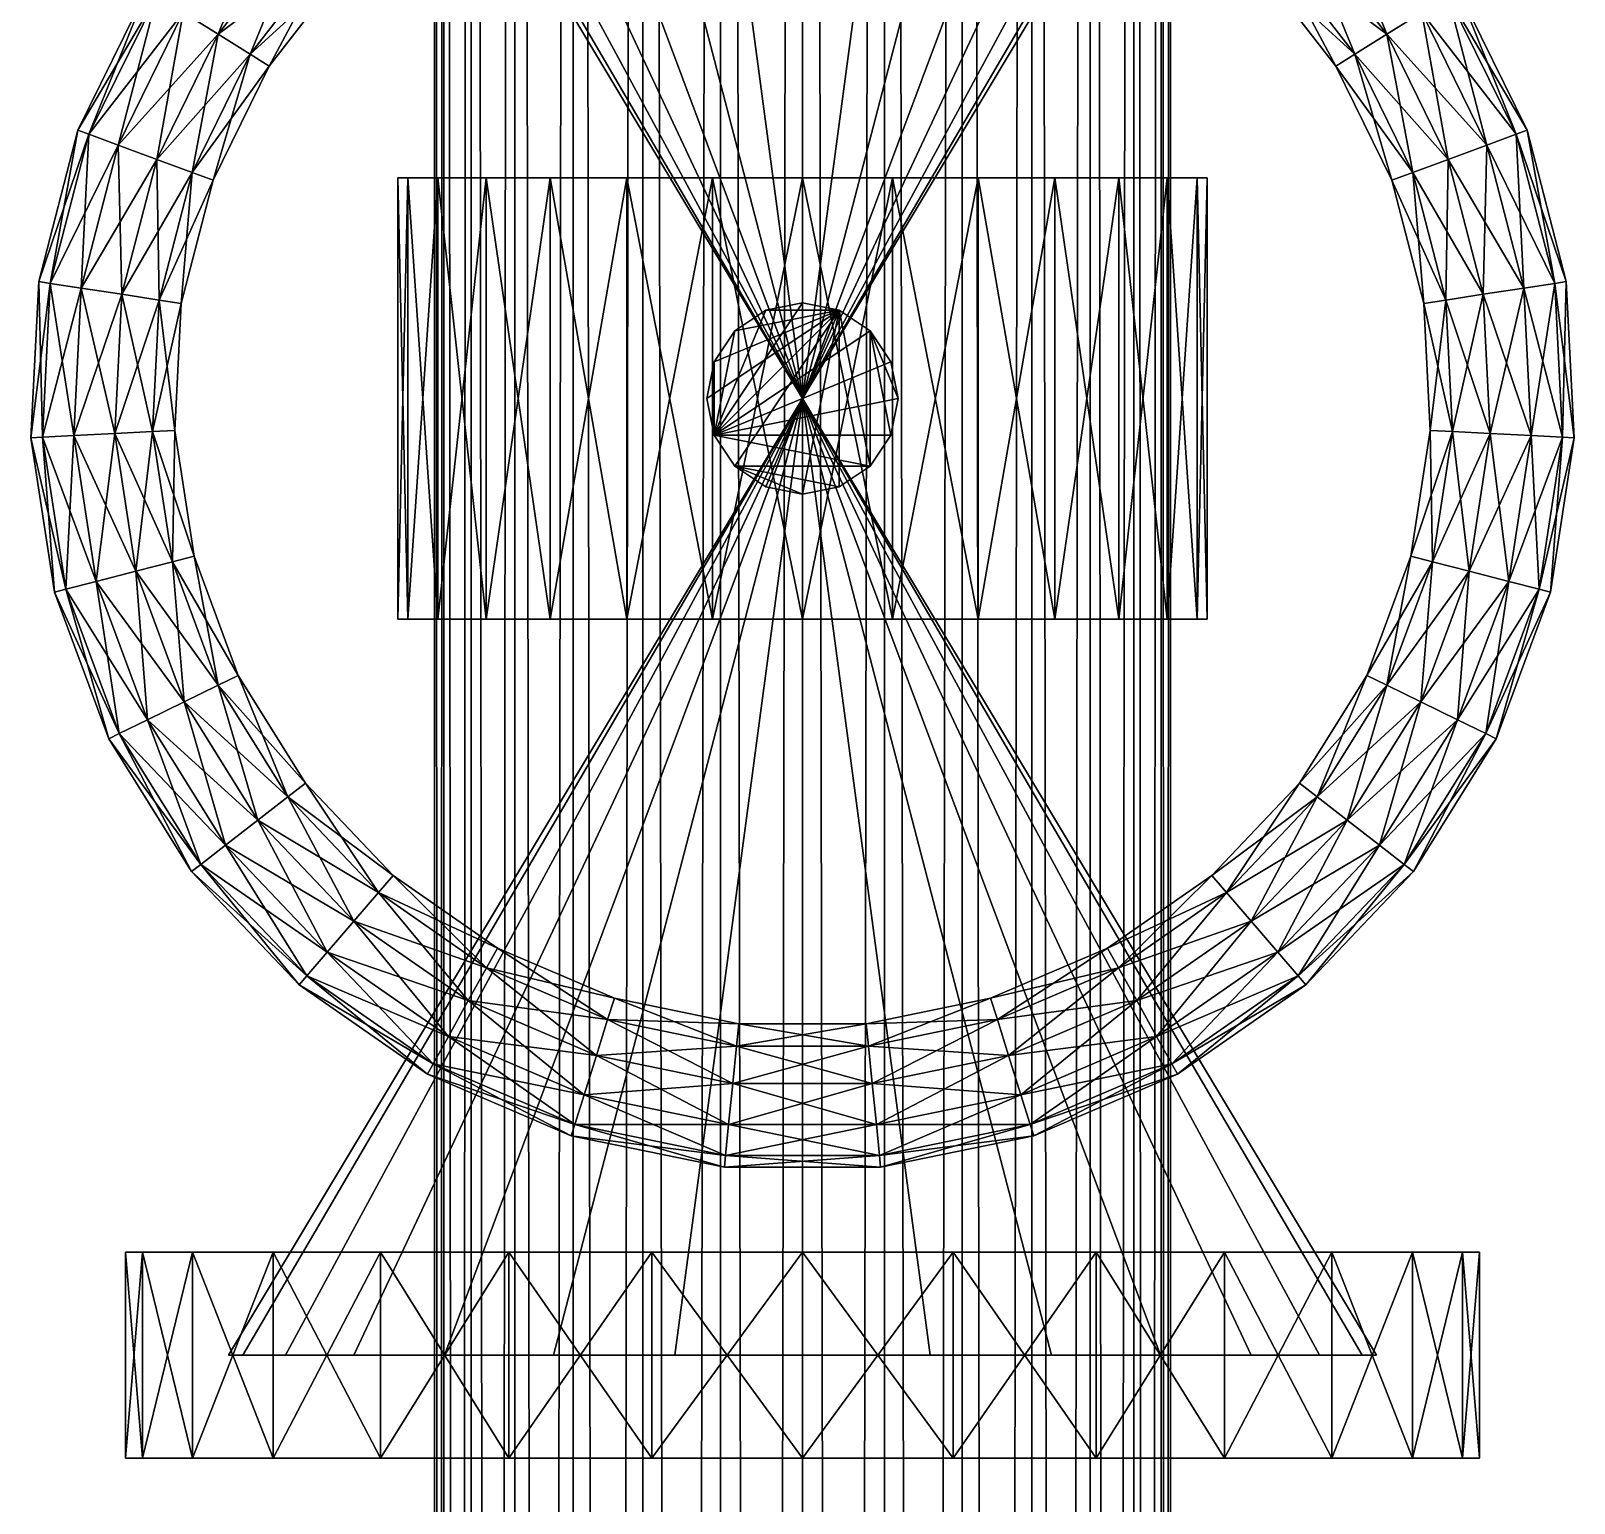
# Model space of a CAD drawing. Header units: millimetres. Extents: x 3500 to 25050, y 1500 to 19500.
# Drawn here: x 10380.1 to 10619.9, y 15328.4 to 15557.1 of the extents above; entities that cross this region are included whole.
import ezdxf

# ---------------------------------------------------------------- set-up
doc = ezdxf.new("R2010")
doc.units = ezdxf.units.MM
for name, color, linetype, true_color in [('3D-PIPE-P-1022', 7, 'Continuous', 0xf2c230), ('3D-VALVE', 7, 'Continuous', 0x3a4658), ('3D-VALVE-HANDWHEEL', 7, 'Continuous', 0xd93b3b)]:
    doc.layers.add(name, color=color, linetype=linetype, true_color=true_color)

msp = doc.modelspace()

# ---------------------------------------------------------------- meshes
at = {"layer": '3D-PIPE-P-1022'}
mesh = msp.add_polyface(dxfattribs=at)
corners = [(10557.15, 17000, 5500), (10557.15, 10150, 5500), (10555.72, 17000, 5487.28), (10555.72, 10150, 5487.28), (10551.49, 17000, 5475.2), (10551.49, 10150, 5475.2), (10544.68, 17000, 5464.37), (10544.68, 10150, 5464.37), (10535.63, 17000, 5455.32), (10535.63, 10150, 5455.32), (10524.8, 17000, 5448.51), (10524.8, 10150, 5448.51), (10512.72, 17000, 5444.28), (10512.72, 10150, 5444.28), (10500, 17000, 5442.85), (10500, 10150, 5442.85), (10487.28, 17000, 5444.28), (10487.28, 10150, 5444.28), (10475.2, 17000, 5448.51), (10475.2, 10150, 5448.51), (10464.37, 17000, 5455.32), (10464.37, 10150, 5455.32), (10455.32, 17000, 5464.37), (10455.32, 10150, 5464.37), (10448.51, 17000, 5475.2), (10448.51, 10150, 5475.2), (10444.28, 17000, 5487.28), (10444.28, 10150, 5487.28), (10442.85, 17000, 5500), (10442.85, 10150, 5500), (10444.28, 17000, 5512.72), (10444.28, 10150, 5512.72), (10448.51, 17000, 5524.8), (10448.51, 10150, 5524.8), (10455.32, 17000, 5535.63), (10455.32, 10150, 5535.63), (10464.37, 17000, 5544.68), (10464.37, 10150, 5544.68), (10475.2, 17000, 5551.49), (10475.2, 10150, 5551.49), (10487.28, 17000, 5555.72), (10487.28, 10150, 5555.72), (10500, 17000, 5557.15), (10500, 10150, 5557.15), (10512.72, 17000, 5555.72), (10512.72, 10150, 5555.72), (10524.8, 17000, 5551.49), (10524.8, 10150, 5551.49), (10535.63, 17000, 5544.68), (10535.63, 10150, 5544.68), (10544.68, 17000, 5535.63), (10544.68, 10150, 5535.63), (10551.49, 17000, 5524.8), (10551.49, 10150, 5524.8), (10555.72, 17000, 5512.72), (10555.72, 10150, 5512.72)]
mesh.append_faces([[corners[k] for k in face] for face in [(0, 1, 2), (1, 3, 2), (2, 3, 4), (3, 5, 4), (4, 5, 6), (5, 7, 6), (6, 7, 8), (7, 9, 8), (8, 9, 10), (9, 11, 10), (10, 11, 12), (11, 13, 12), (12, 13, 14), (13, 15, 14), (14, 15, 16), (15, 17, 16), (16, 17, 18), (17, 19, 18), (18, 19, 20), (19, 21, 20), (20, 21, 22), (21, 23, 22), (22, 23, 24), (23, 25, 24), (24, 25, 26), (25, 27, 26), (26, 27, 28), (27, 29, 28), (28, 29, 30), (29, 31, 30), (30, 31, 32), (31, 33, 32), (32, 33, 34), (33, 35, 34), (34, 35, 36), (35, 37, 36), (36, 37, 38), (37, 39, 38), (38, 39, 40), (39, 41, 40), (40, 41, 42), (41, 43, 42), (42, 43, 44), (43, 45, 44), (44, 45, 46), (45, 47, 46), (46, 47, 48), (47, 49, 48), (48, 49, 50), (49, 51, 50), (50, 51, 52), (51, 53, 52), (52, 53, 54), (53, 55, 54), (54, 55, 0), (55, 1, 0), (0, 2, 54), (54, 2, 52), (52, 2, 50), (2, 4, 50), (4, 6, 50), (50, 6, 48), (48, 6, 46), (46, 6, 44), (44, 6, 42), (6, 8, 42), (8, 10, 42), (10, 12, 42), (12, 14, 42), (42, 14, 40), (40, 14, 38), (38, 14, 36), (14, 16, 36), (16, 18, 36), (18, 20, 36), (36, 20, 34), (34, 20, 32), (32, 20, 30), (30, 20, 28), (20, 22, 28), (22, 24, 28), (26, 28, 24), (29, 27, 31), (31, 27, 33), (33, 27, 35), (27, 25, 35), (25, 23, 35), (35, 23, 37), (37, 23, 39), (39, 23, 41), (41, 23, 43), (23, 21, 43), (21, 19, 43), (19, 17, 43), (17, 15, 43), (43, 15, 45), (45, 15, 47), (47, 15, 49), (15, 13, 49), (13, 11, 49), (11, 9, 49), (49, 9, 51), (51, 9, 53), (53, 9, 55), (55, 9, 1), (9, 7, 1), (7, 5, 1), (3, 1, 5)]])
at = {"layer": '3D-VALVE'}
mesh = msp.add_polyface(dxfattribs=at)
corners = [(10500, 15500, 5500), (10410.85, 15648.59, 5500), (10413.08, 15648.59, 5480.16), (10419.67, 15648.59, 5461.32), (10430.3, 15648.59, 5444.41), (10444.41, 15648.59, 5430.3), (10461.32, 15648.59, 5419.67), (10480.16, 15648.59, 5413.08), (10500, 15648.59, 5410.85), (10500, 15648.59, 5589.15), (10480.16, 15648.59, 5586.92), (10461.32, 15648.59, 5580.33), (10444.41, 15648.59, 5569.7), (10430.3, 15648.59, 5555.59), (10419.67, 15648.59, 5538.68), (10413.08, 15648.59, 5519.84), (10454.38, 15632.59, 5594.74), (10434.44, 15632.59, 5582.21), (10582.21, 15632.59, 5565.56), (10417.79, 15632.59, 5565.56), (10405.26, 15632.59, 5545.63), (10545.62, 15632.59, 5405.26), (10397.48, 15632.59, 5523.4), (10394.84, 15632.59, 5500), (10500, 15534.29, 5437.13), (10500, 15465.71, 5437.13), (10486.01, 15534.29, 5438.71), (10486.01, 15465.71, 5438.71), (10472.72, 15534.29, 5443.36), (10472.72, 15465.71, 5443.36), (10460.8, 15534.29, 5450.85), (10460.8, 15465.71, 5450.85), (10450.85, 15534.29, 5460.8), (10450.85, 15465.71, 5460.8), (10443.36, 15534.29, 5472.72), (10443.36, 15465.71, 5472.72), (10438.71, 15534.29, 5486.01), (10438.71, 15465.71, 5486.01), (10437.13, 15534.29, 5500), (10437.13, 15465.71, 5500), (10438.71, 15534.29, 5513.99), (10438.71, 15465.71, 5513.99), (10443.36, 15534.29, 5527.28), (10443.36, 15465.71, 5527.28), (10450.85, 15534.29, 5539.2), (10450.85, 15465.71, 5539.2), (10460.8, 15534.29, 5549.15), (10460.8, 15465.71, 5549.15), (10472.72, 15534.29, 5556.64), (10472.72, 15465.71, 5556.64), (10486.01, 15534.29, 5561.29), (10486.01, 15465.71, 5561.29), (10500, 15534.29, 5562.87), (10539.2, 15534.29, 5450.85), (10556.64, 15534.29, 5472.72), (10539.2, 15534.29, 5549.15), (10527.28, 15534.29, 5556.64), (10513.99, 15534.29, 5561.29), (10485.14, 15500, 5500), (10485.14, 15500, 5762.89), (10486.27, 15505.69, 5500), (10486.27, 15505.69, 5762.89), (10489.49, 15510.51, 5500), (10489.49, 15510.51, 5762.89), (10494.31, 15513.73, 5500), (10494.31, 15513.73, 5762.89), (10500, 15514.86, 5500), (10505.69, 15513.73, 5500), (10486.27, 15494.31, 5500), (10486.27, 15494.31, 5762.89), (10500, 15514.86, 5762.89), (10505.69, 15513.73, 5762.89)]
mesh.append_faces([[corners[k] for k in face] for face in [(0, 1, 2), (0, 2, 3), (0, 3, 4), (0, 4, 5), (0, 5, 6), (0, 6, 7), (0, 7, 8), (0, 9, 10), (0, 10, 11), (0, 11, 12), (0, 12, 13), (0, 13, 14), (0, 14, 15), (0, 15, 1), (16, 17, 18), (17, 19, 18), (19, 20, 21), (20, 22, 21), (22, 23, 21), (24, 25, 26), (26, 27, 28), (28, 29, 30), (30, 31, 32), (32, 33, 34), (34, 35, 36), (36, 37, 38), (38, 39, 40), (40, 41, 42), (42, 43, 44), (44, 45, 46), (46, 47, 48), (48, 49, 50), (50, 51, 52), (28, 30, 53), (30, 32, 54), (32, 34, 54), (34, 36, 55), (36, 38, 55), (38, 40, 55), (56, 40, 57), (57, 40, 52), (52, 40, 50), (50, 40, 48), (40, 42, 48), (42, 44, 48), (46, 48, 44), (58, 59, 60), (59, 61, 60), (60, 61, 62), (61, 63, 62), (62, 63, 64), (63, 65, 64), (64, 65, 66), (64, 67, 62), (62, 67, 60), (60, 67, 58), (58, 67, 68), (61, 69, 63), (63, 69, 65), (65, 69, 70), (70, 69, 71)]])
mesh = msp.add_polyface(dxfattribs=at)
corners = [(10500, 15500, 5500), (10500, 15648.59, 5410.85), (10519.84, 15648.59, 5413.08), (10538.68, 15648.59, 5419.67), (10555.59, 15648.59, 5430.3), (10569.7, 15648.59, 5444.41), (10580.33, 15648.59, 5461.32), (10586.92, 15648.59, 5480.16), (10589.15, 15648.59, 5500), (10586.92, 15648.59, 5519.84), (10580.33, 15648.59, 5538.68), (10569.7, 15648.59, 5555.59), (10555.59, 15648.59, 5569.7), (10538.68, 15648.59, 5580.33), (10519.84, 15648.59, 5586.92), (10500, 15648.59, 5589.15), (10565.56, 15632.59, 5582.21), (10545.62, 15632.59, 5594.74), (10582.21, 15632.59, 5565.56), (10523.4, 15632.59, 5602.52), (10500, 15632.59, 5605.16), (10476.6, 15632.59, 5602.52), (10454.38, 15632.59, 5594.74), (10562.87, 15534.29, 5500), (10562.87, 15465.71, 5500), (10561.29, 15534.29, 5486.01), (10561.29, 15465.71, 5486.01), (10556.64, 15534.29, 5472.72), (10556.64, 15465.71, 5472.72), (10549.15, 15534.29, 5460.8), (10549.15, 15465.71, 5460.8), (10539.2, 15534.29, 5450.85), (10539.2, 15465.71, 5450.85), (10527.28, 15534.29, 5443.36), (10527.28, 15465.71, 5443.36), (10513.99, 15534.29, 5438.71), (10513.99, 15465.71, 5438.71), (10500, 15534.29, 5437.13), (10500, 15534.29, 5562.87), (10500, 15465.71, 5562.87), (10513.99, 15534.29, 5561.29), (10513.99, 15465.71, 5561.29), (10527.28, 15534.29, 5556.64), (10527.28, 15465.71, 5556.64), (10539.2, 15534.29, 5549.15), (10539.2, 15465.71, 5549.15), (10549.15, 15534.29, 5539.2), (10549.15, 15465.71, 5539.2), (10556.64, 15534.29, 5527.28), (10556.64, 15465.71, 5527.28), (10561.29, 15534.29, 5513.99), (10561.29, 15465.71, 5513.99), (10486.01, 15534.29, 5438.71), (10472.72, 15534.29, 5443.36), (10460.8, 15534.29, 5450.85), (10443.36, 15534.29, 5472.72), (10438.71, 15534.29, 5513.99), (10500, 15514.86, 5500), (10500, 15514.86, 5762.89), (10505.69, 15513.73, 5500), (10505.69, 15513.73, 5762.89), (10510.51, 15510.51, 5500), (10510.51, 15510.51, 5762.89), (10513.73, 15505.69, 5500), (10513.73, 15505.69, 5762.89), (10514.86, 15500, 5500), (10514.86, 15500, 5762.89), (10494.31, 15513.73, 5762.89), (10494.31, 15513.73, 5500), (10510.51, 15489.49, 5500), (10513.73, 15494.31, 5500), (10486.27, 15494.31, 5762.89)]
mesh.append_faces([[corners[k] for k in face] for face in [(0, 1, 2), (0, 2, 3), (0, 3, 4), (0, 4, 5), (0, 5, 6), (0, 6, 7), (0, 7, 8), (0, 8, 9), (0, 9, 10), (0, 10, 11), (0, 11, 12), (0, 12, 13), (0, 13, 14), (0, 14, 15), (16, 17, 18), (17, 19, 18), (19, 20, 18), (20, 21, 18), (21, 22, 18), (23, 24, 25), (25, 26, 27), (27, 28, 29), (29, 30, 31), (31, 32, 33), (33, 34, 35), (35, 36, 37), (38, 39, 40), (40, 41, 42), (42, 43, 44), (44, 45, 46), (46, 47, 48), (48, 49, 50), (50, 51, 23), (33, 35, 31), (35, 37, 31), (37, 52, 31), (52, 53, 31), (31, 54, 29), (29, 54, 27), (27, 55, 25), (25, 55, 23), (23, 55, 50), (50, 55, 48), (48, 55, 46), (46, 55, 44), (44, 56, 42), (57, 58, 59), (58, 60, 59), (59, 60, 61), (60, 62, 61), (61, 62, 63), (62, 64, 63), (63, 64, 65), (64, 66, 65), (67, 58, 57), (57, 59, 68), (59, 61, 69), (70, 61, 65), (65, 61, 63), (60, 71, 62), (62, 71, 64)]])
mesh = msp.add_polyface(dxfattribs=at)
corners = [(10500, 15500, 5500), (10500, 15351.41, 5410.85), (10480.16, 15351.41, 5413.08), (10461.32, 15351.41, 5419.67), (10444.41, 15351.41, 5430.3), (10430.3, 15351.41, 5444.41), (10419.67, 15351.41, 5461.32), (10413.08, 15351.41, 5480.16), (10410.85, 15351.41, 5500), (10413.08, 15351.41, 5519.84), (10419.67, 15351.41, 5538.68), (10430.3, 15351.41, 5555.59), (10444.41, 15351.41, 5569.7), (10461.32, 15351.41, 5580.33), (10480.16, 15351.41, 5586.92), (10500, 15351.41, 5589.15), (10545.62, 15367.41, 5594.74), (10405.26, 15367.41, 5545.63), (10523.4, 15367.41, 5602.52), (10500, 15367.41, 5605.16), (10476.6, 15367.41, 5602.52), (10454.38, 15367.41, 5594.74), (10434.44, 15367.41, 5582.21), (10417.79, 15367.41, 5565.56), (10500, 15465.71, 5437.13), (10486.01, 15465.71, 5438.71), (10486.01, 15534.29, 5438.71), (10472.72, 15465.71, 5443.36), (10472.72, 15534.29, 5443.36), (10460.8, 15465.71, 5450.85), (10460.8, 15534.29, 5450.85), (10450.85, 15465.71, 5460.8), (10450.85, 15534.29, 5460.8), (10443.36, 15465.71, 5472.72), (10443.36, 15534.29, 5472.72), (10438.71, 15465.71, 5486.01), (10438.71, 15534.29, 5486.01), (10437.13, 15465.71, 5500), (10437.13, 15534.29, 5500), (10438.71, 15465.71, 5513.99), (10438.71, 15534.29, 5513.99), (10443.36, 15465.71, 5527.28), (10443.36, 15534.29, 5527.28), (10450.85, 15465.71, 5539.2), (10450.85, 15534.29, 5539.2), (10460.8, 15465.71, 5549.15), (10460.8, 15534.29, 5549.15), (10472.72, 15465.71, 5556.64), (10472.72, 15534.29, 5556.64), (10486.01, 15465.71, 5561.29), (10486.01, 15534.29, 5561.29), (10500, 15465.71, 5562.87), (10500, 15534.29, 5562.87), (10539.2, 15465.71, 5549.15), (10556.64, 15465.71, 5527.28), (10539.2, 15465.71, 5450.85), (10527.28, 15465.71, 5443.36), (10513.99, 15465.71, 5438.71), (10500, 15485.14, 5500), (10500, 15485.14, 5762.89), (10494.31, 15486.27, 5500), (10494.31, 15486.27, 5762.89), (10489.49, 15489.49, 5500), (10489.49, 15489.49, 5762.89), (10486.27, 15494.31, 5500), (10486.27, 15494.31, 5762.89), (10485.14, 15500, 5500), (10485.14, 15500, 5762.89), (10505.69, 15513.73, 5500), (10486.27, 15505.69, 5762.89), (10510.51, 15489.49, 5762.89), (10505.69, 15486.27, 5762.89)]
mesh.append_faces([[corners[k] for k in face] for face in [(0, 1, 2), (0, 2, 3), (0, 3, 4), (0, 4, 5), (0, 5, 6), (0, 6, 7), (0, 7, 8), (0, 8, 9), (0, 9, 10), (0, 10, 11), (0, 11, 12), (0, 12, 13), (0, 13, 14), (0, 14, 15), (16, 17, 18), (18, 17, 19), (19, 17, 20), (20, 17, 21), (21, 17, 22), (23, 22, 17), (24, 25, 26), (25, 27, 28), (27, 29, 30), (29, 31, 32), (31, 33, 34), (33, 35, 36), (35, 37, 38), (37, 39, 40), (39, 41, 42), (41, 43, 44), (43, 45, 46), (45, 47, 48), (47, 49, 50), (49, 51, 52), (49, 47, 53), (47, 45, 53), (45, 43, 54), (43, 41, 54), (41, 39, 55), (39, 37, 55), (37, 35, 55), (56, 35, 57), (57, 35, 24), (24, 35, 25), (25, 35, 27), (35, 33, 27), (33, 31, 27), (29, 27, 31), (58, 59, 60), (59, 61, 60), (60, 61, 62), (61, 63, 62), (62, 63, 64), (63, 65, 64), (64, 65, 66), (65, 67, 66), (64, 68, 62), (62, 68, 60), (67, 65, 69), (65, 63, 70), (71, 63, 59), (59, 63, 61)]])
mesh = msp.add_polyface(dxfattribs=at)
corners = [(10500, 15500, 5500), (10589.15, 15351.41, 5500), (10586.92, 15351.41, 5480.16), (10580.33, 15351.41, 5461.32), (10569.7, 15351.41, 5444.41), (10555.59, 15351.41, 5430.3), (10538.68, 15351.41, 5419.67), (10519.84, 15351.41, 5413.08), (10500, 15351.41, 5410.85), (10500, 15351.41, 5589.15), (10519.84, 15351.41, 5586.92), (10538.68, 15351.41, 5580.33), (10555.59, 15351.41, 5569.7), (10569.7, 15351.41, 5555.59), (10580.33, 15351.41, 5538.68), (10586.92, 15351.41, 5519.84), (10602.52, 15367.41, 5476.6), (10417.79, 15367.41, 5434.44), (10605.16, 15367.41, 5500), (10602.52, 15367.41, 5523.4), (10594.74, 15367.41, 5545.63), (10582.21, 15367.41, 5565.56), (10565.56, 15367.41, 5582.21), (10545.62, 15367.41, 5594.74), (10562.87, 15465.71, 5500), (10561.29, 15465.71, 5486.01), (10561.29, 15534.29, 5486.01), (10556.64, 15465.71, 5472.72), (10556.64, 15534.29, 5472.72), (10549.15, 15465.71, 5460.8), (10549.15, 15534.29, 5460.8), (10539.2, 15465.71, 5450.85), (10539.2, 15534.29, 5450.85), (10527.28, 15465.71, 5443.36), (10527.28, 15534.29, 5443.36), (10513.99, 15465.71, 5438.71), (10513.99, 15534.29, 5438.71), (10500, 15465.71, 5437.13), (10500, 15534.29, 5437.13), (10500, 15465.71, 5562.87), (10513.99, 15465.71, 5561.29), (10513.99, 15534.29, 5561.29), (10527.28, 15465.71, 5556.64), (10527.28, 15534.29, 5556.64), (10539.2, 15465.71, 5549.15), (10539.2, 15534.29, 5549.15), (10549.15, 15465.71, 5539.2), (10549.15, 15534.29, 5539.2), (10556.64, 15465.71, 5527.28), (10556.64, 15534.29, 5527.28), (10561.29, 15465.71, 5513.99), (10561.29, 15534.29, 5513.99), (10562.87, 15534.29, 5500), (10486.01, 15465.71, 5561.29), (10460.8, 15465.71, 5549.15), (10443.36, 15465.71, 5527.28), (10438.71, 15465.71, 5486.01), (10514.86, 15500, 5500), (10514.86, 15500, 5762.89), (10513.73, 15494.31, 5500), (10513.73, 15494.31, 5762.89), (10510.51, 15489.49, 5500), (10510.51, 15489.49, 5762.89), (10505.69, 15486.27, 5500), (10505.69, 15486.27, 5762.89), (10500, 15485.14, 5500), (10500, 15485.14, 5762.89), (10494.31, 15486.27, 5500), (10505.69, 15513.73, 5500), (10510.51, 15510.51, 5500), (10513.73, 15505.69, 5762.89), (10486.27, 15494.31, 5762.89), (10489.49, 15489.49, 5762.89)]
mesh.append_faces([[corners[k] for k in face] for face in [(0, 1, 2), (0, 2, 3), (0, 3, 4), (0, 4, 5), (0, 5, 6), (0, 6, 7), (0, 7, 8), (0, 9, 10), (0, 10, 11), (0, 11, 12), (0, 12, 13), (0, 13, 14), (0, 14, 15), (0, 15, 1), (16, 17, 18), (18, 17, 19), (19, 17, 20), (20, 17, 21), (21, 17, 22), (22, 17, 23), (24, 25, 26), (25, 27, 28), (27, 29, 30), (29, 31, 32), (31, 33, 34), (33, 35, 36), (35, 37, 38), (39, 40, 41), (40, 42, 43), (42, 44, 45), (44, 46, 47), (46, 48, 49), (48, 50, 51), (50, 24, 52), (42, 40, 44), (40, 39, 44), (39, 53, 44), (44, 54, 46), (46, 54, 48), (48, 55, 50), (50, 55, 24), (24, 55, 25), (25, 55, 27), (27, 55, 29), (29, 55, 31), (31, 56, 33), (57, 58, 59), (58, 60, 59), (59, 60, 61), (60, 62, 61), (61, 62, 63), (62, 64, 63), (63, 64, 65), (64, 66, 65), (67, 68, 65), (65, 68, 63), (63, 68, 61), (61, 69, 59), (70, 71, 58), (58, 71, 60), (60, 71, 62), (62, 72, 64)]])
mesh = msp.add_polyface(dxfattribs=at)
corners = [(10461.32, 15351.41, 5580.33), (10444.41, 15351.41, 5569.7), (10569.7, 15351.41, 5555.59), (10430.3, 15351.41, 5555.59), (10419.67, 15351.41, 5538.68), (10569.7, 15351.41, 5444.41), (10538.68, 15351.41, 5419.67), (10519.84, 15351.41, 5413.08), (10413.08, 15351.41, 5519.84), (10410.85, 15351.41, 5500), (10413.08, 15351.41, 5480.16), (10419.67, 15351.41, 5461.32), (10500, 15351.41, 5410.85), (10480.16, 15351.41, 5413.08), (10461.32, 15351.41, 5419.67), (10444.41, 15351.41, 5430.3), (10430.3, 15351.41, 5444.41), (10500, 15367.41, 5394.84), (10500, 15335.41, 5394.84), (10476.6, 15367.41, 5397.48), (10476.6, 15335.41, 5397.48), (10454.38, 15367.41, 5405.26), (10454.38, 15335.41, 5405.26), (10434.44, 15367.41, 5417.79), (10434.44, 15335.41, 5417.79), (10417.79, 15367.41, 5434.44), (10417.79, 15335.41, 5434.44), (10405.26, 15367.41, 5454.37), (10405.26, 15335.41, 5454.37), (10397.48, 15367.41, 5476.6), (10397.48, 15335.41, 5476.6), (10394.84, 15367.41, 5500), (10394.84, 15335.41, 5500), (10397.48, 15367.41, 5523.4), (10397.48, 15335.41, 5523.4), (10405.26, 15367.41, 5545.63), (10405.26, 15335.41, 5545.63), (10417.79, 15367.41, 5565.56), (10417.79, 15335.41, 5565.56), (10434.44, 15367.41, 5582.21), (10434.44, 15335.41, 5582.21), (10454.38, 15367.41, 5594.74), (10454.38, 15335.41, 5594.74), (10476.6, 15367.41, 5602.52), (10476.6, 15335.41, 5602.52), (10500, 15367.41, 5605.16), (10500, 15335.41, 5605.16), (10582.21, 15367.41, 5434.44), (10545.62, 15367.41, 5594.74), (10582.21, 15335.41, 5565.56), (10545.62, 15335.41, 5405.26), (10523.4, 15335.41, 5397.48)]
mesh.append_faces([[corners[k] for k in face] for face in [(0, 1, 2), (1, 3, 2), (3, 4, 5), (6, 4, 7), (4, 8, 7), (8, 9, 7), (9, 10, 7), (10, 11, 7), (7, 11, 12), (12, 11, 13), (13, 11, 14), (14, 11, 15), (16, 15, 11), (17, 18, 19), (18, 20, 19), (19, 20, 21), (20, 22, 21), (21, 22, 23), (22, 24, 23), (23, 24, 25), (24, 26, 25), (25, 26, 27), (26, 28, 27), (27, 28, 29), (28, 30, 29), (29, 30, 31), (30, 32, 31), (31, 32, 33), (32, 34, 33), (33, 34, 35), (34, 36, 35), (35, 36, 37), (36, 38, 37), (37, 38, 39), (38, 40, 39), (39, 40, 41), (40, 42, 41), (41, 42, 43), (42, 44, 43), (43, 44, 45), (44, 46, 45), (21, 23, 47), (23, 25, 47), (25, 27, 48), (27, 29, 48), (29, 31, 48), (31, 33, 48), (33, 35, 48), (42, 40, 49), (40, 38, 49), (38, 36, 50), (36, 34, 50), (34, 32, 50), (32, 30, 50), (30, 28, 50), (50, 28, 51), (51, 28, 18), (18, 28, 20), (20, 28, 22), (22, 28, 24), (26, 24, 28)]])
mesh = msp.add_polyface(dxfattribs=at)
corners = [(10555.59, 15351.41, 5569.7), (10538.68, 15351.41, 5580.33), (10569.7, 15351.41, 5555.59), (10519.84, 15351.41, 5586.92), (10500, 15351.41, 5589.15), (10480.16, 15351.41, 5586.92), (10461.32, 15351.41, 5580.33), (10430.3, 15351.41, 5555.59), (10580.33, 15351.41, 5538.68), (10586.92, 15351.41, 5519.84), (10589.15, 15351.41, 5500), (10586.92, 15351.41, 5480.16), (10580.33, 15351.41, 5461.32), (10569.7, 15351.41, 5444.41), (10419.67, 15351.41, 5538.68), (10555.59, 15351.41, 5430.3), (10538.68, 15351.41, 5419.67), (10605.16, 15367.41, 5500), (10605.16, 15335.41, 5500), (10602.52, 15367.41, 5476.6), (10602.52, 15335.41, 5476.6), (10594.74, 15367.41, 5454.37), (10594.74, 15335.41, 5454.37), (10582.21, 15367.41, 5434.44), (10582.21, 15335.41, 5434.44), (10565.56, 15367.41, 5417.79), (10565.56, 15335.41, 5417.79), (10545.62, 15367.41, 5405.26), (10545.62, 15335.41, 5405.26), (10523.4, 15367.41, 5397.48), (10523.4, 15335.41, 5397.48), (10500, 15367.41, 5394.84), (10500, 15335.41, 5394.84), (10500, 15367.41, 5605.16), (10500, 15335.41, 5605.16), (10523.4, 15367.41, 5602.52), (10523.4, 15335.41, 5602.52), (10545.62, 15367.41, 5594.74), (10545.62, 15335.41, 5594.74), (10565.56, 15367.41, 5582.21), (10565.56, 15335.41, 5582.21), (10582.21, 15367.41, 5565.56), (10582.21, 15335.41, 5565.56), (10594.74, 15367.41, 5545.63), (10594.74, 15335.41, 5545.63), (10602.52, 15367.41, 5523.4), (10602.52, 15335.41, 5523.4), (10476.6, 15367.41, 5397.48), (10454.38, 15367.41, 5405.26), (10417.79, 15367.41, 5434.44), (10476.6, 15335.41, 5602.52), (10454.38, 15335.41, 5594.74), (10417.79, 15335.41, 5565.56)]
mesh.append_faces([[corners[k] for k in face] for face in [(0, 1, 2), (1, 3, 2), (3, 4, 2), (4, 5, 2), (5, 6, 2), (2, 7, 8), (8, 7, 9), (9, 7, 10), (10, 7, 11), (11, 7, 12), (12, 7, 13), (13, 14, 15), (15, 14, 16), (17, 18, 19), (18, 20, 19), (19, 20, 21), (20, 22, 21), (21, 22, 23), (22, 24, 23), (23, 24, 25), (24, 26, 25), (25, 26, 27), (26, 28, 27), (27, 28, 29), (28, 30, 29), (29, 30, 31), (30, 32, 31), (33, 34, 35), (34, 36, 35), (35, 36, 37), (36, 38, 37), (37, 38, 39), (38, 40, 39), (39, 40, 41), (40, 42, 41), (41, 42, 43), (42, 44, 43), (43, 44, 45), (44, 46, 45), (45, 46, 17), (46, 18, 17), (25, 27, 23), (27, 29, 23), (29, 31, 23), (31, 47, 23), (47, 48, 23), (23, 49, 21), (21, 49, 19), (40, 38, 42), (38, 36, 42), (36, 34, 42), (34, 50, 42), (50, 51, 42), (42, 52, 44), (44, 52, 46), (46, 52, 18), (18, 52, 20), (20, 52, 22), (22, 52, 24), (24, 52, 26), (26, 52, 28)]])
at = {"layer": '3D-VALVE-HANDWHEEL'}
mesh = msp.add_polyface(dxfattribs=at)
corners = [(10387.46, 15541.68, 5762.89), (10399.69, 15562.52, 5769.07), (10398.15, 15563.48, 5762.89), (10389.16, 15541.05, 5769.07), (10403.82, 15559.95, 5773.29), (10393.72, 15539.36, 5773.29), (10409.23, 15556.58, 5774.2), (10399.7, 15537.15, 5774.2), (10414.2, 15553.48, 5771.53), (10405.19, 15535.11, 5771.53), (10417.16, 15551.64, 5766.11), (10408.46, 15533.9, 5766.11), (10417.16, 15551.64, 5759.67), (10408.46, 15533.9, 5759.67), (10414.2, 15553.48, 5754.25), (10405.19, 15535.11, 5754.25), (10409.23, 15556.58, 5751.58), (10399.7, 15537.15, 5751.58), (10403.82, 15559.95, 5752.49), (10393.72, 15539.36, 5752.49), (10399.69, 15562.52, 5756.71), (10389.16, 15541.05, 5756.71), (10414.33, 15581.44, 5769.07), (10417.86, 15578.08, 5773.29), (10422.48, 15573.69, 5774.2), (10426.72, 15569.65, 5771.53), (10429.25, 15567.26, 5766.11), (10429.25, 15567.26, 5759.67), (10426.72, 15569.65, 5754.25), (10422.48, 15573.69, 5751.58), (10417.86, 15578.08, 5752.49), (10414.33, 15581.44, 5756.71), (10413.01, 15582.69, 5762.89), (10442.25, 15582.98, 5771.53), (10444.23, 15580.12, 5766.11), (10444.23, 15580.12, 5759.67), (10442.25, 15582.98, 5754.25)]
mesh.append_faces([[corners[k] for k in face] for face in [(0, 1, 2), (0, 3, 1), (3, 4, 1), (3, 5, 4), (5, 6, 4), (5, 7, 6), (7, 8, 6), (7, 9, 8), (9, 10, 8), (11, 12, 10), (13, 14, 12), (15, 16, 14), (15, 17, 16), (17, 18, 16), (17, 19, 18), (19, 20, 18), (19, 21, 20), (21, 2, 20), (21, 0, 2), (2, 1, 22), (1, 23, 22), (1, 4, 23), (4, 24, 23), (4, 6, 24), (6, 25, 24), (6, 8, 25), (8, 26, 25), (8, 10, 26), (10, 27, 26), (10, 12, 27), (12, 28, 27), (12, 14, 28), (14, 29, 28), (14, 16, 29), (16, 30, 29), (16, 18, 30), (18, 31, 30), (18, 20, 31), (20, 2, 32), (24, 25, 33), (25, 26, 34), (26, 27, 35), (27, 28, 36)]])
mesh = msp.add_polyface(dxfattribs=at)
corners = [(10557.75, 15582.98, 5771.53), (10570.75, 15567.26, 5766.11), (10573.28, 15569.65, 5771.53), (10555.77, 15580.12, 5766.11), (10570.75, 15567.26, 5759.67), (10555.77, 15580.12, 5759.67), (10573.28, 15569.65, 5754.25), (10557.75, 15582.98, 5754.25), (10577.52, 15573.69, 5751.58), (10586.99, 15582.69, 5762.89), (10600.31, 15562.52, 5769.07), (10601.85, 15563.48, 5762.89), (10585.67, 15581.44, 5769.07), (10596.18, 15559.95, 5773.29), (10582.14, 15578.08, 5773.29), (10590.77, 15556.58, 5774.2), (10577.52, 15573.69, 5774.2), (10585.8, 15553.48, 5771.53), (10582.84, 15551.64, 5766.11), (10582.84, 15551.64, 5759.67), (10585.8, 15553.48, 5754.25), (10590.77, 15556.58, 5751.58), (10596.18, 15559.95, 5752.49), (10582.14, 15578.08, 5752.49), (10600.31, 15562.52, 5756.71), (10585.67, 15581.44, 5756.71), (10610.84, 15541.05, 5769.07), (10612.54, 15541.68, 5762.89), (10606.28, 15539.36, 5773.29), (10600.3, 15537.15, 5774.2), (10594.81, 15535.11, 5771.53), (10591.54, 15533.9, 5766.11), (10591.54, 15533.9, 5759.67), (10594.81, 15535.11, 5754.25), (10600.3, 15537.15, 5751.58), (10606.28, 15539.36, 5752.49), (10610.84, 15541.05, 5756.71)]
mesh.append_faces([[corners[k] for k in face] for face in [(0, 1, 2), (3, 4, 1), (5, 6, 4), (7, 8, 6), (9, 10, 11), (12, 13, 10), (12, 14, 13), (14, 15, 13), (14, 16, 15), (16, 17, 15), (16, 2, 17), (2, 18, 17), (2, 1, 18), (1, 19, 18), (1, 4, 19), (4, 20, 19), (4, 6, 20), (6, 21, 20), (6, 8, 21), (8, 22, 21), (8, 23, 22), (23, 24, 22), (23, 25, 24), (25, 11, 24), (11, 26, 27), (11, 10, 26), (10, 28, 26), (10, 13, 28), (13, 29, 28), (13, 15, 29), (15, 30, 29), (15, 17, 30), (17, 18, 31), (18, 19, 32), (19, 20, 33), (20, 34, 33), (20, 21, 34), (21, 35, 34), (21, 22, 35), (22, 36, 35), (22, 24, 36), (24, 27, 36), (24, 11, 27)]])
mesh = msp.add_polyface(dxfattribs=at)
corners = [(10380.14, 15493.92, 5762.89), (10383.16, 15517.9, 5769.07), (10381.37, 15518.17, 5762.89), (10381.95, 15494.01, 5769.07), (10387.97, 15517.16, 5773.29), (10386.81, 15494.26, 5773.29), (10394.28, 15516.2, 5774.2), (10393.18, 15494.58, 5774.2), (10400.07, 15515.31, 5771.53), (10399.03, 15494.88, 5771.53), (10403.51, 15514.78, 5766.11), (10402.51, 15495.06, 5766.11), (10403.51, 15514.78, 5759.67), (10402.51, 15495.06, 5759.67), (10400.07, 15515.31, 5754.25), (10399.03, 15494.88, 5754.25), (10394.28, 15516.2, 5751.58), (10393.18, 15494.58, 5751.58), (10387.97, 15517.16, 5752.49), (10386.81, 15494.26, 5752.49), (10383.16, 15517.9, 5756.71), (10381.95, 15494.01, 5756.71), (10389.16, 15541.05, 5769.07), (10387.46, 15541.68, 5762.89), (10393.72, 15539.36, 5773.29), (10399.7, 15537.15, 5774.2), (10405.19, 15535.11, 5771.53), (10408.46, 15533.9, 5766.11), (10408.46, 15533.9, 5759.67), (10405.19, 15535.11, 5754.25), (10399.7, 15537.15, 5751.58), (10393.72, 15539.36, 5752.49), (10389.16, 15541.05, 5756.71), (10417.16, 15551.64, 5766.11), (10417.16, 15551.64, 5759.67), (10414.2, 15553.48, 5754.25)]
mesh.append_faces([[corners[k] for k in face] for face in [(0, 1, 2), (0, 3, 1), (3, 4, 1), (3, 5, 4), (5, 6, 4), (7, 8, 6), (9, 10, 8), (11, 12, 10), (13, 14, 12), (15, 16, 14), (15, 17, 16), (17, 18, 16), (17, 19, 18), (19, 20, 18), (19, 21, 20), (21, 2, 20), (21, 0, 2), (2, 22, 23), (2, 1, 22), (1, 24, 22), (1, 4, 24), (4, 25, 24), (4, 6, 25), (6, 26, 25), (6, 8, 26), (8, 27, 26), (8, 10, 27), (10, 28, 27), (10, 12, 28), (12, 29, 28), (12, 14, 29), (14, 30, 29), (14, 16, 30), (16, 31, 30), (16, 18, 31), (18, 32, 31), (18, 20, 32), (20, 23, 32), (20, 2, 23), (26, 27, 33), (27, 28, 34), (28, 29, 35)]])
mesh = msp.add_polyface(dxfattribs=at)
corners = [(10585.8, 15553.48, 5771.53), (10591.54, 15533.9, 5766.11), (10594.81, 15535.11, 5771.53), (10582.84, 15551.64, 5766.11), (10591.54, 15533.9, 5759.67), (10582.84, 15551.64, 5759.67), (10594.81, 15535.11, 5754.25), (10612.54, 15541.68, 5762.89), (10616.84, 15517.9, 5769.07), (10618.63, 15518.17, 5762.89), (10610.84, 15541.05, 5769.07), (10612.03, 15517.16, 5773.29), (10606.28, 15539.36, 5773.29), (10605.72, 15516.2, 5774.2), (10600.3, 15537.15, 5774.2), (10599.93, 15515.31, 5771.53), (10596.49, 15514.78, 5766.11), (10596.49, 15514.78, 5759.67), (10599.93, 15515.31, 5754.25), (10605.72, 15516.2, 5751.58), (10600.3, 15537.15, 5751.58), (10612.03, 15517.16, 5752.49), (10606.28, 15539.36, 5752.49), (10616.84, 15517.9, 5756.71), (10610.84, 15541.05, 5756.71), (10618.05, 15494.01, 5769.07), (10619.86, 15493.92, 5762.89), (10613.19, 15494.26, 5773.29), (10606.82, 15494.58, 5774.2), (10600.97, 15494.88, 5771.53), (10597.49, 15495.06, 5766.11), (10597.49, 15495.06, 5759.67), (10600.97, 15494.88, 5754.25), (10606.82, 15494.58, 5751.58), (10613.19, 15494.26, 5752.49), (10618.05, 15494.01, 5756.71)]
mesh.append_faces([[corners[k] for k in face] for face in [(0, 1, 2), (3, 4, 1), (5, 6, 4), (7, 8, 9), (7, 10, 8), (10, 11, 8), (10, 12, 11), (12, 13, 11), (12, 14, 13), (14, 15, 13), (14, 2, 15), (2, 16, 15), (2, 1, 16), (1, 17, 16), (1, 4, 17), (4, 18, 17), (4, 6, 18), (6, 19, 18), (6, 20, 19), (20, 21, 19), (20, 22, 21), (22, 23, 21), (22, 24, 23), (24, 9, 23), (24, 7, 9), (9, 25, 26), (9, 8, 25), (8, 27, 25), (8, 11, 27), (11, 28, 27), (11, 13, 28), (13, 29, 28), (13, 15, 29), (15, 16, 30), (16, 17, 31), (17, 18, 32), (18, 19, 33), (19, 21, 34), (21, 35, 34), (21, 23, 35), (23, 26, 35), (23, 9, 26)]])
mesh = msp.add_polyface(dxfattribs=at)
corners = [(10392.25, 15447.15, 5762.89), (10385.57, 15470.37, 5769.07), (10383.82, 15469.92, 5762.89), (10393.88, 15447.95, 5769.07), (10390.29, 15471.59, 5773.29), (10398.25, 15450.09, 5773.29), (10396.46, 15473.19, 5774.2), (10403.97, 15452.9, 5774.2), (10402.13, 15474.66, 5771.53), (10409.23, 15455.48, 5771.53), (10405.5, 15475.53, 5766.11), (10412.36, 15457.01, 5766.11), (10405.5, 15475.53, 5759.67), (10412.36, 15457.01, 5759.67), (10402.13, 15474.66, 5754.25), (10409.23, 15455.48, 5754.25), (10396.46, 15473.19, 5751.58), (10403.97, 15452.9, 5751.58), (10390.29, 15471.59, 5752.49), (10398.25, 15450.09, 5752.49), (10385.57, 15470.37, 5756.71), (10393.88, 15447.95, 5756.71), (10381.95, 15494.01, 5769.07), (10380.14, 15493.92, 5762.89), (10386.81, 15494.26, 5773.29), (10393.18, 15494.58, 5774.2), (10399.03, 15494.88, 5771.53), (10402.51, 15495.06, 5766.11), (10402.51, 15495.06, 5759.67), (10399.03, 15494.88, 5754.25), (10393.18, 15494.58, 5751.58), (10386.81, 15494.26, 5752.49), (10381.95, 15494.01, 5756.71), (10394.28, 15516.2, 5774.2), (10400.07, 15515.31, 5771.53), (10403.51, 15514.78, 5766.11), (10403.51, 15514.78, 5759.67), (10400.07, 15515.31, 5754.25)]
mesh.append_faces([[corners[k] for k in face] for face in [(0, 1, 2), (3, 4, 1), (5, 6, 4), (7, 8, 6), (7, 9, 8), (9, 10, 8), (9, 11, 10), (11, 12, 10), (11, 13, 12), (13, 14, 12), (13, 15, 14), (15, 16, 14), (15, 17, 16), (17, 18, 16), (19, 20, 18), (21, 2, 20), (2, 22, 23), (2, 1, 22), (1, 24, 22), (1, 4, 24), (4, 25, 24), (4, 6, 25), (6, 26, 25), (6, 8, 26), (8, 27, 26), (8, 10, 27), (10, 28, 27), (10, 12, 28), (12, 29, 28), (12, 14, 29), (14, 30, 29), (14, 16, 30), (16, 31, 30), (16, 18, 31), (18, 32, 31), (18, 20, 32), (20, 23, 32), (20, 2, 23), (24, 25, 33), (25, 26, 34), (26, 27, 35), (27, 28, 36), (28, 29, 37)]])
mesh = msp.add_polyface(dxfattribs=at)
corners = [(10599.93, 15515.31, 5771.53), (10597.49, 15495.06, 5766.11), (10600.97, 15494.88, 5771.53), (10596.49, 15514.78, 5766.11), (10597.49, 15495.06, 5759.67), (10596.49, 15514.78, 5759.67), (10600.97, 15494.88, 5754.25), (10599.93, 15515.31, 5754.25), (10606.82, 15494.58, 5751.58), (10605.72, 15516.2, 5751.58), (10613.19, 15494.26, 5752.49), (10619.86, 15493.92, 5762.89), (10614.43, 15470.37, 5769.07), (10616.18, 15469.92, 5762.89), (10618.05, 15494.01, 5769.07), (10609.71, 15471.59, 5773.29), (10613.19, 15494.26, 5773.29), (10603.54, 15473.19, 5774.2), (10606.82, 15494.58, 5774.2), (10597.87, 15474.66, 5771.53), (10594.5, 15475.53, 5766.11), (10594.5, 15475.53, 5759.67), (10597.87, 15474.66, 5754.25), (10603.54, 15473.19, 5751.58), (10609.71, 15471.59, 5752.49), (10614.43, 15470.37, 5756.71), (10618.05, 15494.01, 5756.71), (10606.12, 15447.95, 5769.07), (10601.75, 15450.09, 5773.29), (10596.03, 15452.9, 5774.2), (10590.77, 15455.48, 5771.53), (10587.64, 15457.01, 5766.11), (10587.64, 15457.01, 5759.67), (10590.77, 15455.48, 5754.25), (10596.03, 15452.9, 5751.58), (10601.75, 15450.09, 5752.49), (10606.12, 15447.95, 5756.71), (10607.75, 15447.15, 5762.89)]
mesh.append_faces([[corners[k] for k in face] for face in [(0, 1, 2), (3, 4, 1), (5, 6, 4), (7, 8, 6), (9, 10, 8), (11, 12, 13), (11, 14, 12), (14, 15, 12), (14, 16, 15), (16, 17, 15), (16, 18, 17), (18, 19, 17), (18, 2, 19), (2, 20, 19), (2, 1, 20), (1, 21, 20), (1, 4, 21), (4, 22, 21), (4, 6, 22), (6, 23, 22), (6, 8, 23), (8, 24, 23), (8, 10, 24), (10, 25, 24), (10, 26, 25), (26, 13, 25), (26, 11, 13), (13, 12, 27), (12, 15, 28), (15, 17, 29), (17, 30, 29), (17, 19, 30), (19, 31, 30), (19, 20, 31), (20, 32, 31), (20, 21, 32), (21, 33, 32), (21, 22, 33), (22, 34, 33), (22, 23, 34), (23, 24, 35), (24, 25, 36), (25, 13, 37)]])
mesh = msp.add_polyface(dxfattribs=at)
corners = [(10423.01, 15410.31, 5769.07), (10410.38, 15430.63, 5773.29), (10406.53, 15427.65, 5769.07), (10426.18, 15414.01, 5773.29), (10415.42, 15434.53, 5774.2), (10430.33, 15418.84, 5774.2), (10420.05, 15438.12, 5771.53), (10434.15, 15423.29, 5771.53), (10422.81, 15440.25, 5766.11), (10436.41, 15425.93, 5766.11), (10422.81, 15440.25, 5759.67), (10436.41, 15425.93, 5759.67), (10420.05, 15438.12, 5754.25), (10434.15, 15423.29, 5754.25), (10415.42, 15434.53, 5751.58), (10430.33, 15418.84, 5751.58), (10410.38, 15430.63, 5752.49), (10426.18, 15414.01, 5752.49), (10406.53, 15427.65, 5756.71), (10405.09, 15426.54, 5762.89), (10393.88, 15447.95, 5769.07), (10392.25, 15447.15, 5762.89), (10398.25, 15450.09, 5773.29), (10403.97, 15452.9, 5774.2), (10409.23, 15455.48, 5771.53), (10412.36, 15457.01, 5766.11), (10412.36, 15457.01, 5759.67), (10409.23, 15455.48, 5754.25), (10403.97, 15452.9, 5751.58), (10398.25, 15450.09, 5752.49), (10393.88, 15447.95, 5756.71), (10385.57, 15470.37, 5769.07), (10390.29, 15471.59, 5773.29), (10396.46, 15473.19, 5774.2), (10390.29, 15471.59, 5752.49), (10385.57, 15470.37, 5756.71), (10383.82, 15469.92, 5762.89)]
mesh.append_faces([[corners[k] for k in face] for face in [(0, 1, 2), (3, 4, 1), (5, 6, 4), (5, 7, 6), (7, 8, 6), (7, 9, 8), (9, 10, 8), (9, 11, 10), (11, 12, 10), (11, 13, 12), (13, 14, 12), (13, 15, 14), (15, 16, 14), (17, 18, 16), (19, 20, 21), (19, 2, 20), (2, 22, 20), (2, 1, 22), (1, 23, 22), (1, 4, 23), (4, 24, 23), (4, 6, 24), (6, 25, 24), (6, 8, 25), (8, 26, 25), (8, 10, 26), (10, 27, 26), (10, 12, 27), (12, 28, 27), (12, 14, 28), (14, 29, 28), (14, 16, 29), (16, 30, 29), (16, 18, 30), (18, 21, 30), (18, 19, 21), (21, 20, 31), (20, 22, 32), (22, 23, 33), (28, 29, 34), (29, 30, 35), (30, 21, 36)]])
mesh = msp.add_polyface(dxfattribs=at)
corners = [(10616.18, 15469.92, 5762.89), (10606.12, 15447.95, 5769.07), (10607.75, 15447.15, 5762.89), (10614.43, 15470.37, 5769.07), (10601.75, 15450.09, 5773.29), (10609.71, 15471.59, 5773.29), (10596.03, 15452.9, 5774.2), (10603.54, 15473.19, 5751.58), (10601.75, 15450.09, 5752.49), (10596.03, 15452.9, 5751.58), (10609.71, 15471.59, 5752.49), (10606.12, 15447.95, 5756.71), (10614.43, 15470.37, 5756.71), (10593.47, 15427.65, 5769.07), (10594.91, 15426.54, 5762.89), (10589.62, 15430.63, 5773.29), (10584.58, 15434.53, 5774.2), (10579.95, 15438.12, 5771.53), (10590.77, 15455.48, 5771.53), (10577.19, 15440.25, 5766.11), (10587.64, 15457.01, 5766.11), (10577.19, 15440.25, 5759.67), (10587.64, 15457.01, 5759.67), (10579.95, 15438.12, 5754.25), (10590.77, 15455.48, 5754.25), (10584.58, 15434.53, 5751.58), (10589.62, 15430.63, 5752.49), (10593.47, 15427.65, 5756.71), (10573.82, 15414.01, 5773.29), (10569.67, 15418.84, 5774.2), (10565.85, 15423.29, 5771.53), (10563.59, 15425.93, 5766.11), (10563.59, 15425.93, 5759.67), (10565.85, 15423.29, 5754.25), (10569.67, 15418.84, 5751.58), (10573.82, 15414.01, 5752.49), (10576.99, 15410.31, 5756.71)]
mesh.append_faces([[corners[k] for k in face] for face in [(0, 1, 2), (3, 4, 1), (5, 6, 4), (7, 8, 9), (10, 11, 8), (12, 2, 11), (2, 13, 14), (2, 1, 13), (1, 15, 13), (1, 4, 15), (4, 16, 15), (4, 6, 16), (6, 17, 16), (6, 18, 17), (18, 19, 17), (18, 20, 19), (20, 21, 19), (20, 22, 21), (22, 23, 21), (22, 24, 23), (24, 25, 23), (24, 9, 25), (9, 26, 25), (9, 8, 26), (8, 27, 26), (8, 11, 27), (11, 14, 27), (11, 2, 14), (13, 15, 28), (15, 16, 29), (16, 30, 29), (16, 17, 30), (17, 31, 30), (17, 19, 31), (19, 32, 31), (19, 21, 32), (21, 33, 32), (21, 23, 33), (23, 34, 33), (23, 25, 34), (25, 26, 35), (26, 27, 36)]])
mesh = msp.add_polyface(dxfattribs=at)
corners = [(10464.07, 15385.49, 5762.89), (10442.64, 15396.65, 5769.07), (10441.76, 15395.07, 5762.89), (10464.62, 15387.22, 5769.07), (10445, 15400.91, 5773.29), (10466.07, 15391.86, 5773.29), (10448.09, 15406.48, 5774.2), (10467.98, 15397.95, 5774.2), (10450.94, 15411.6, 5771.53), (10469.73, 15403.54, 5771.53), (10452.63, 15414.65, 5766.11), (10469.73, 15403.54, 5754.25), (10448.09, 15406.48, 5751.58), (10450.94, 15411.6, 5754.25), (10467.98, 15397.95, 5751.58), (10445, 15400.91, 5752.49), (10466.07, 15391.86, 5752.49), (10442.64, 15396.65, 5756.71), (10464.62, 15387.22, 5756.71), (10423.01, 15410.31, 5769.07), (10421.83, 15408.94, 5762.89), (10426.18, 15414.01, 5773.29), (10430.33, 15418.84, 5774.2), (10434.15, 15423.29, 5771.53), (10436.41, 15425.93, 5766.11), (10436.41, 15425.93, 5759.67), (10452.63, 15414.65, 5759.67), (10434.15, 15423.29, 5754.25), (10430.33, 15418.84, 5751.58), (10426.18, 15414.01, 5752.49), (10423.01, 15410.31, 5756.71), (10406.53, 15427.65, 5769.07), (10405.09, 15426.54, 5762.89), (10410.38, 15430.63, 5773.29), (10415.42, 15434.53, 5774.2), (10410.38, 15430.63, 5752.49), (10406.53, 15427.65, 5756.71)]
mesh.append_faces([[corners[k] for k in face] for face in [(0, 1, 2), (0, 3, 1), (3, 4, 1), (5, 6, 4), (7, 8, 6), (9, 10, 8), (11, 12, 13), (14, 15, 12), (16, 17, 15), (16, 18, 17), (18, 2, 17), (18, 0, 2), (2, 19, 20), (2, 1, 19), (1, 21, 19), (1, 4, 21), (4, 22, 21), (4, 6, 22), (6, 23, 22), (6, 8, 23), (8, 24, 23), (8, 10, 24), (10, 25, 24), (10, 26, 25), (26, 27, 25), (26, 13, 27), (13, 28, 27), (13, 12, 28), (12, 29, 28), (12, 15, 29), (15, 30, 29), (15, 17, 30), (17, 20, 30), (17, 2, 20), (20, 31, 32), (20, 19, 31), (19, 21, 33), (21, 22, 34), (28, 29, 35), (29, 30, 36), (30, 32, 36), (30, 20, 32)]])
mesh = msp.add_polyface(dxfattribs=at)
corners = [(10594.91, 15426.54, 5762.89), (10576.99, 15410.31, 5769.07), (10578.17, 15408.94, 5762.89), (10593.47, 15427.65, 5769.07), (10573.82, 15414.01, 5773.29), (10589.62, 15430.63, 5773.29), (10569.67, 15418.84, 5774.2), (10584.58, 15434.53, 5751.58), (10573.82, 15414.01, 5752.49), (10569.67, 15418.84, 5751.58), (10589.62, 15430.63, 5752.49), (10576.99, 15410.31, 5756.71), (10593.47, 15427.65, 5756.71), (10557.36, 15396.65, 5769.07), (10558.24, 15395.07, 5762.89), (10555, 15400.91, 5773.29), (10551.91, 15406.48, 5774.2), (10549.06, 15411.6, 5771.53), (10565.85, 15423.29, 5771.53), (10547.37, 15414.65, 5766.11), (10563.59, 15425.93, 5766.11), (10547.37, 15414.65, 5759.67), (10563.59, 15425.93, 5759.67), (10549.06, 15411.6, 5754.25), (10565.85, 15423.29, 5754.25), (10551.91, 15406.48, 5751.58), (10555, 15400.91, 5752.49), (10557.36, 15396.65, 5756.71), (10535.38, 15387.22, 5769.07), (10535.93, 15385.49, 5762.89), (10533.93, 15391.86, 5773.29), (10532.02, 15397.95, 5774.2), (10530.27, 15403.54, 5771.53), (10529.22, 15406.86, 5766.11), (10530.27, 15403.54, 5754.25), (10532.02, 15397.95, 5751.58), (10533.93, 15391.86, 5752.49), (10535.38, 15387.22, 5756.71)]
mesh.append_faces([[corners[k] for k in face] for face in [(0, 1, 2), (0, 3, 1), (3, 4, 1), (5, 6, 4), (7, 8, 9), (10, 11, 8), (12, 2, 11), (12, 0, 2), (2, 13, 14), (2, 1, 13), (1, 15, 13), (1, 4, 15), (4, 16, 15), (4, 6, 16), (6, 17, 16), (6, 18, 17), (18, 19, 17), (18, 20, 19), (20, 21, 19), (20, 22, 21), (22, 23, 21), (22, 24, 23), (24, 25, 23), (24, 9, 25), (9, 26, 25), (9, 8, 26), (8, 27, 26), (8, 11, 27), (11, 14, 27), (11, 2, 14), (14, 28, 29), (14, 13, 28), (13, 30, 28), (13, 15, 30), (15, 16, 31), (16, 17, 32), (17, 19, 33), (21, 23, 34), (23, 25, 35), (25, 26, 36), (26, 27, 37), (27, 29, 37), (27, 14, 29)]])
mesh = msp.add_polyface(dxfattribs=at)
corners = [(10512.14, 15380.6, 5762.89), (10488.04, 15382.41, 5769.07), (10487.86, 15380.6, 5762.89), (10511.96, 15382.41, 5769.07), (10488.53, 15387.25, 5773.29), (10511.47, 15387.25, 5773.29), (10489.18, 15393.59, 5774.2), (10510.82, 15393.59, 5774.2), (10489.77, 15399.42, 5771.53), (10510.23, 15399.42, 5771.53), (10490.12, 15402.88, 5766.11), (10509.88, 15402.88, 5766.11), (10490.12, 15402.88, 5759.67), (10509.88, 15402.88, 5759.67), (10489.77, 15399.42, 5754.25), (10510.23, 15399.42, 5754.25), (10489.18, 15393.59, 5751.58), (10510.82, 15393.59, 5751.58), (10488.53, 15387.25, 5752.49), (10511.47, 15387.25, 5752.49), (10488.04, 15382.41, 5756.71), (10511.96, 15382.41, 5756.71), (10464.62, 15387.22, 5769.07), (10464.07, 15385.49, 5762.89), (10466.07, 15391.86, 5773.29), (10467.98, 15397.95, 5774.2), (10469.73, 15403.54, 5771.53), (10470.78, 15406.86, 5766.11), (10470.78, 15406.86, 5759.67), (10469.73, 15403.54, 5754.25), (10467.98, 15397.95, 5751.58), (10466.07, 15391.86, 5752.49), (10464.62, 15387.22, 5756.71), (10445, 15400.91, 5773.29), (10448.09, 15406.48, 5774.2), (10450.94, 15411.6, 5771.53), (10452.63, 15414.65, 5766.11), (10452.63, 15414.65, 5759.67), (10450.94, 15411.6, 5754.25), (10448.09, 15406.48, 5751.58), (10445, 15400.91, 5752.49)]
mesh.append_faces([[corners[k] for k in face] for face in [(0, 1, 2), (3, 4, 1), (5, 6, 4), (7, 8, 6), (9, 10, 8), (11, 12, 10), (13, 14, 12), (15, 16, 14), (17, 18, 16), (19, 20, 18), (21, 2, 20), (2, 22, 23), (2, 1, 22), (1, 24, 22), (1, 4, 24), (4, 25, 24), (4, 6, 25), (6, 26, 25), (6, 8, 26), (8, 27, 26), (8, 10, 27), (10, 28, 27), (10, 12, 28), (12, 29, 28), (12, 14, 29), (14, 30, 29), (14, 16, 30), (16, 31, 30), (16, 18, 31), (18, 32, 31), (18, 20, 32), (20, 23, 32), (20, 2, 23), (22, 24, 33), (24, 25, 34), (25, 26, 35), (26, 27, 36), (27, 37, 36), (27, 28, 37), (28, 38, 37), (28, 29, 38), (29, 30, 39), (30, 31, 40)]])
mesh = msp.add_polyface(dxfattribs=at)
corners = [(10555, 15400.91, 5773.29), (10532.02, 15397.95, 5774.2), (10533.93, 15391.86, 5773.29), (10551.91, 15406.48, 5774.2), (10530.27, 15403.54, 5771.53), (10549.06, 15411.6, 5771.53), (10529.22, 15406.86, 5766.11), (10547.37, 15414.65, 5766.11), (10529.22, 15406.86, 5759.67), (10547.37, 15414.65, 5759.67), (10530.27, 15403.54, 5754.25), (10549.06, 15411.6, 5754.25), (10532.02, 15397.95, 5751.58), (10551.91, 15406.48, 5751.58), (10533.93, 15391.86, 5752.49), (10555, 15400.91, 5752.49), (10535.38, 15387.22, 5756.71), (10535.93, 15385.49, 5762.89), (10511.96, 15382.41, 5769.07), (10512.14, 15380.6, 5762.89), (10535.38, 15387.22, 5769.07), (10511.47, 15387.25, 5773.29), (10510.82, 15393.59, 5774.2), (10510.23, 15399.42, 5771.53), (10509.88, 15402.88, 5766.11), (10509.88, 15402.88, 5759.67), (10510.23, 15399.42, 5754.25), (10510.82, 15393.59, 5751.58), (10511.47, 15387.25, 5752.49), (10511.96, 15382.41, 5756.71), (10488.04, 15382.41, 5769.07), (10488.53, 15387.25, 5773.29), (10489.18, 15393.59, 5774.2), (10489.77, 15399.42, 5771.53), (10490.12, 15402.88, 5766.11), (10490.12, 15402.88, 5759.67), (10489.77, 15399.42, 5754.25), (10489.18, 15393.59, 5751.58), (10488.53, 15387.25, 5752.49), (10488.04, 15382.41, 5756.71), (10487.86, 15380.6, 5762.89)]
mesh.append_faces([[corners[k] for k in face] for face in [(0, 1, 2), (3, 4, 1), (5, 6, 4), (7, 8, 6), (7, 9, 8), (9, 10, 8), (11, 12, 10), (13, 14, 12), (15, 16, 14), (17, 18, 19), (17, 20, 18), (20, 21, 18), (20, 2, 21), (2, 22, 21), (2, 1, 22), (1, 23, 22), (1, 4, 23), (4, 24, 23), (4, 6, 24), (6, 25, 24), (6, 8, 25), (8, 26, 25), (8, 10, 26), (10, 27, 26), (10, 12, 27), (12, 28, 27), (12, 14, 28), (14, 29, 28), (14, 16, 29), (16, 19, 29), (16, 17, 19), (19, 18, 30), (18, 21, 31), (21, 22, 32), (22, 23, 33), (23, 24, 34), (24, 25, 35), (25, 26, 36), (26, 27, 37), (27, 28, 38), (28, 29, 39), (29, 19, 40)]])

doc.saveas('drawing.dxf')
